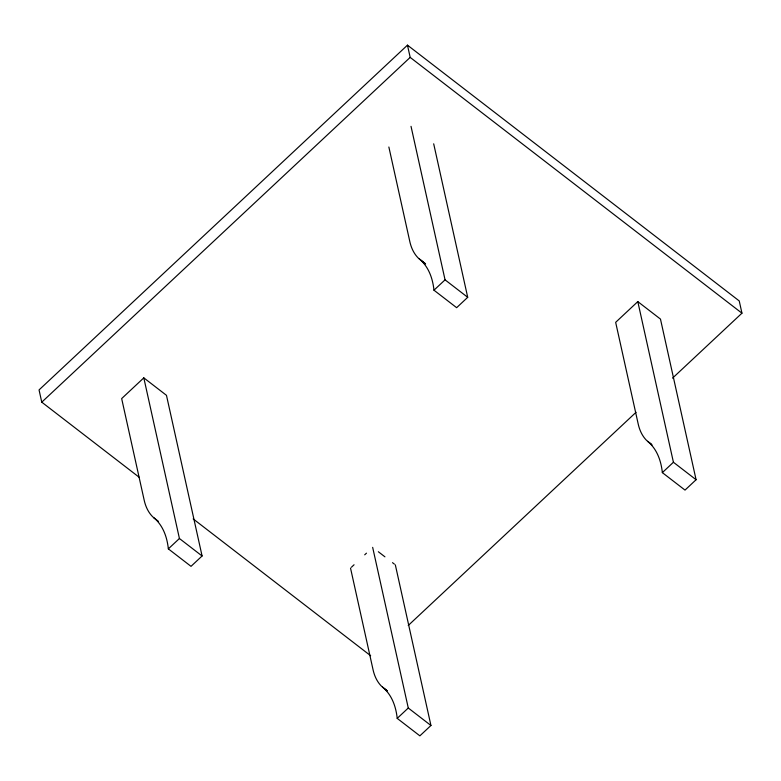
<?xml version="1.0" encoding="UTF-8"?>
<svg xmlns="http://www.w3.org/2000/svg" width="781" height="781" viewBox="0 0 781 781"><rect width="100%" height="100%" fill="white"/><g stroke="black" fill="none" stroke-linecap="round" stroke-linejoin="round"><path stroke-width="1.17" d="M672.539 378.141L741.95 313.181L739.236 300.939L407.467 45.152L39.05 389.924L41.764 402.166L139.174 477.259M41.764 402.166L410.181 57.394L407.467 45.152M143.811 377.858L121.66 398.583L144.173 500.133A132.233 58.448 -52.4 0 0 152.656 516.729L155.253 519.014A170.971 75.572 -52.4 0 1 168.345 548.867L191.013 566.342L202.084 555.984L166.47 395.332L143.811 377.858L179.425 538.509L202.084 555.984M433.689 143.811L467.712 297.317L456.641 307.685L433.972 290.2L445.053 279.842L411.021 126.337M168.345 548.867L179.425 538.509M351.411 567.26L354.066 564.77M364.698 554.822L366.465 553.173M649.255 442.759A170.971 75.572 -52.4 0 1 662.347 472.622L685.015 490.097L696.086 479.729L660.472 319.087L637.804 301.612L615.662 322.338L638.175 423.888A132.233 58.448 -52.4 0 0 646.658 440.474L652.086 444.945M408.238 625.474L636.056 412.28M395.332 564.839L430.946 725.49L419.875 735.848L397.207 718.374L408.278 708.016L372.664 547.364M662.347 472.622L673.417 462.254L637.804 301.612M410.181 57.394L741.95 313.181M419.241 258.96L424.903 263.324M388.86 147.004L409.8 241.475A132.233 58.448 -52.4 0 0 418.284 258.062L425.606 263.988M445.053 279.842L467.712 297.317M647.605 441.372L651.383 444.291M673.417 462.254L696.086 479.729M378.336 551.737L384.945 556.833M392.501 562.662L394.385 564.116M193.18 518.906L370.643 655.728M382.475 687.134L387.191 690.765M350.523 568.09L373.035 669.639A132.233 58.448 -52.4 0 0 381.519 686.235L386.946 690.697M408.278 708.016L430.946 725.49M153.613 517.618L158.328 521.259M420.881 260.346A170.971 75.572 -52.4 0 1 433.972 290.2M384.115 688.52A170.971 75.572 -52.4 0 1 397.207 718.374"/></g></svg>
